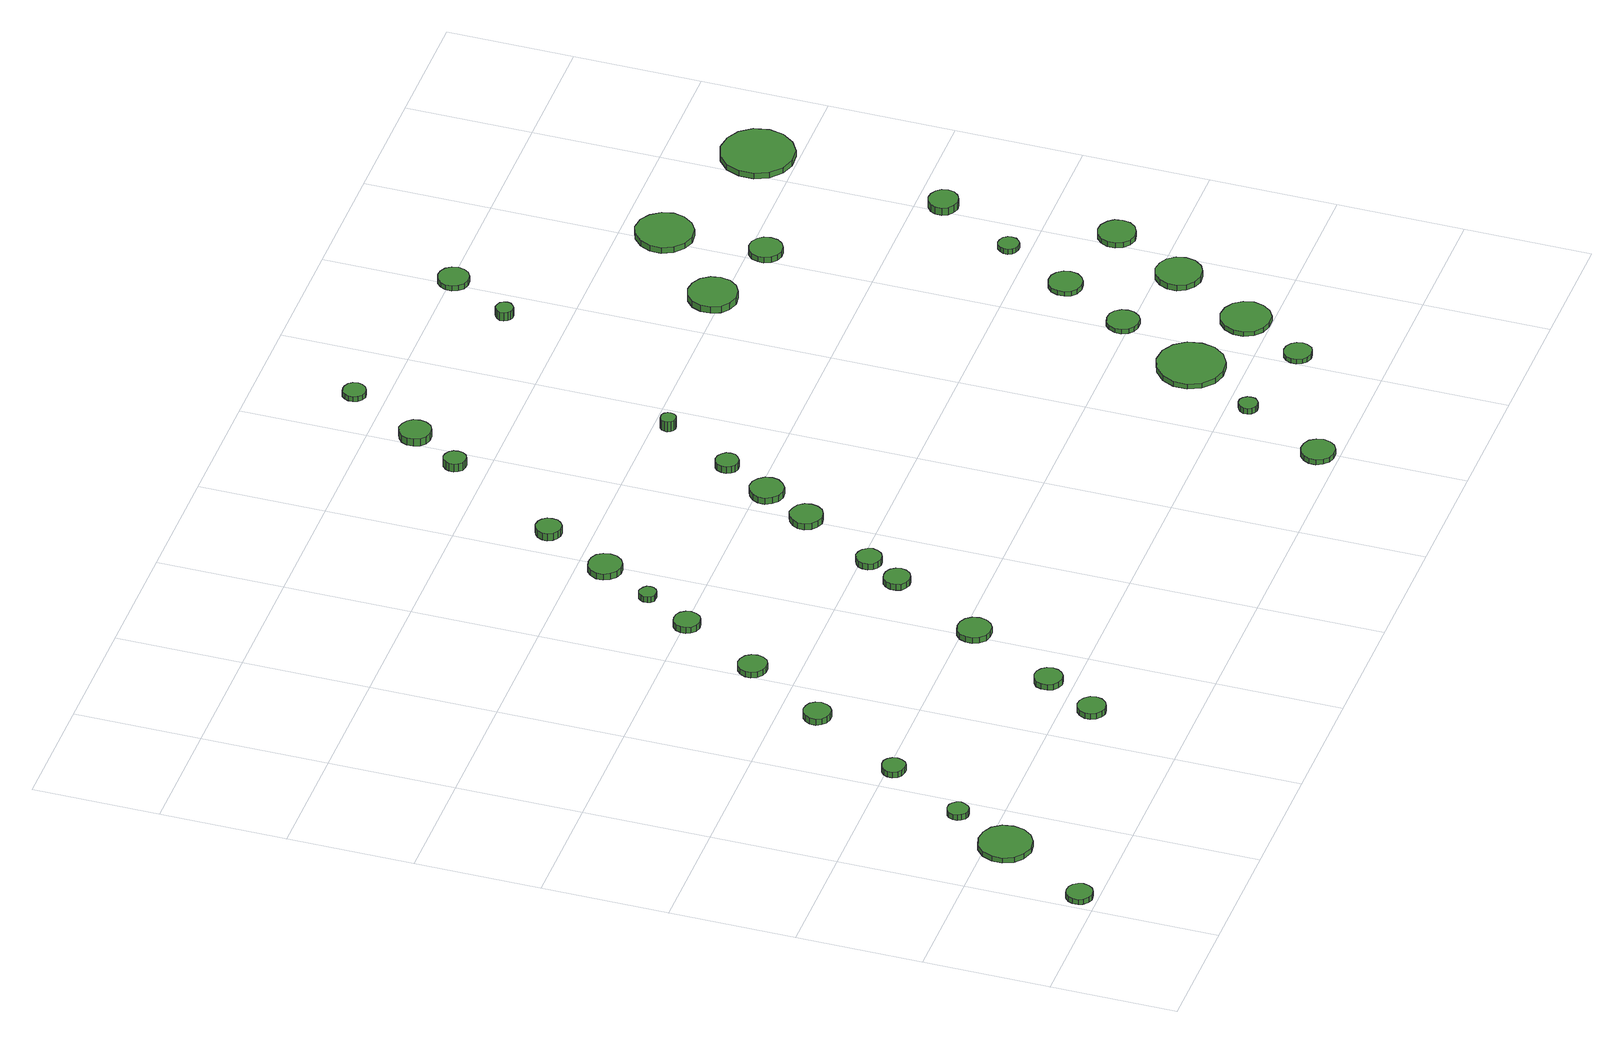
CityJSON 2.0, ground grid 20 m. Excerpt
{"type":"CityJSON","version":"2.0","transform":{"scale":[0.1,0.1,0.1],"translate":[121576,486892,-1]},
"CityObjects":{
"tree1":{"type":"SolitaryVegetationObject","attributes":{"function":"something"},"geometry":[{"type":"MultiSurface","lod":"1","boundaries":[[[0,1,2,3,4,5,6,7,8,9,10,11,12,13,14]],[[15,16,17,18,19,20,21,22,23,24,25,26,27,28,29]],[[0,29,28,1]],[[1,28,27,2]],[[2,27,26,3]],[[3,26,25,4]],[[4,25,24,5]],[[5,24,23,6]],[[6,23,22,7]],[[7,22,21,8]],[[8,21,20,9]],[[9,20,19,10]],[[10,19,18,11]],[[11,18,17,12]],[[12,17,16,13]],[[13,16,15,14]],[[14,15,29,0]]]}]},
"tree2":{"type":"SolitaryVegetationObject","attributes":{"function":"something"},"geometry":[{"type":"MultiSurface","lod":"1","boundaries":[[[30,31,32,33,34,35,36,37,38,39,40,41,42,43,44]],[[45,46,47,48,49,50,51,52,53,54,55,56,57,58,59]],[[30,59,58,31]],[[31,58,57,32]],[[32,57,56,33]],[[33,56,55,34]],[[34,55,54,35]],[[35,54,53,36]],[[36,53,52,37]],[[37,52,51,38]],[[38,51,50,39]],[[39,50,49,40]],[[40,49,48,41]],[[41,48,47,42]],[[42,47,46,43]],[[43,46,45,44]],[[44,45,59,30]]]}]},
"tree3":{"type":"SolitaryVegetationObject","attributes":{"function":"something"},"geometry":[{"type":"MultiSurface","lod":"1","boundaries":[[[60,61,62,63,64,65,66,67,68,69,70,71,72,73,74]],[[75,76,77,78,79,80,81,82,83,84,85,86,87,88,89]],[[60,89,88,61]],[[61,88,87,62]],[[62,87,86,63]],[[63,86,85,64]],[[64,85,84,65]],[[65,84,83,66]],[[66,83,82,67]],[[67,82,81,68]],[[68,81,80,69]],[[69,80,79,70]],[[70,79,78,71]],[[71,78,77,72]],[[72,77,76,73]],[[73,76,75,74]],[[74,75,89,60]]]}]},
"tree4":{"type":"SolitaryVegetationObject","attributes":{"function":"something"},"geometry":[{"type":"MultiSurface","lod":"1","boundaries":[[[90,91,92,93,94,95,96,97,98,99,100,101,102,103,104]],[[105,106,107,108,109,110,111,112,113,114,115,116,117,118,119]],[[90,119,118,91]],[[91,118,117,92]],[[92,117,116,93]],[[93,116,115,94]],[[94,115,114,95]],[[95,114,113,96]],[[96,113,112,97]],[[97,112,111,98]],[[98,111,110,99]],[[99,110,109,100]],[[100,109,108,101]],[[101,108,107,102]],[[102,107,106,103]],[[103,106,105,104]],[[104,105,119,90]]]}]},
"tree5":{"type":"SolitaryVegetationObject","attributes":{"function":"something"},"geometry":[{"type":"MultiSurface","lod":"1","boundaries":[[[120,121,122,123,124,125,126,127,128,129,130,131,132,133,134]],[[135,136,137,138,139,140,141,142,143,144,145,146,147,148,149]],[[120,149,148,121]],[[121,148,147,122]],[[122,147,146,123]],[[123,146,145,124]],[[124,145,144,125]],[[125,144,143,126]],[[126,143,142,127]],[[127,142,141,128]],[[128,141,140,129]],[[129,140,139,130]],[[130,139,138,131]],[[131,138,137,132]],[[132,137,136,133]],[[133,136,135,134]],[[134,135,149,120]]]}]},
"tree6":{"type":"SolitaryVegetationObject","attributes":{"function":"something"},"geometry":[{"type":"MultiSurface","lod":"1","boundaries":[[[150,151,152,153,154,155,156,157,158,159,160,161,162,163,164]],[[165,166,167,168,169,170,171,172,173,174,175,176,177,178,179]],[[150,179,178,151]],[[151,178,177,152]],[[152,177,176,153]],[[153,176,175,154]],[[154,175,174,155]],[[155,174,173,156]],[[156,173,172,157]],[[157,172,171,158]],[[158,171,170,159]],[[159,170,169,160]],[[160,169,168,161]],[[161,168,167,162]],[[162,167,166,163]],[[163,166,165,164]],[[164,165,179,150]]]}]},
"tree7":{"type":"SolitaryVegetationObject","attributes":{"function":"something"},"geometry":[{"type":"MultiSurface","lod":"1","boundaries":[[[180,181,182,183,184,185,186,187,188,189,190,191,192,193,194]],[[195,196,197,198,199,200,201,202,203,204,205,206,207,208,209]],[[180,209,208,181]],[[181,208,207,182]],[[182,207,206,183]],[[183,206,205,184]],[[184,205,204,185]],[[185,204,203,186]],[[186,203,202,187]],[[187,202,201,188]],[[188,201,200,189]],[[189,200,199,190]],[[190,199,198,191]],[[191,198,197,192]],[[192,197,196,193]],[[193,196,195,194]],[[194,195,209,180]]]}]},
"tree8":{"type":"SolitaryVegetationObject","attributes":{"function":"something"},"geometry":[{"type":"MultiSurface","lod":"1","boundaries":[[[210,211,212,213,214,215,216,217,218,219,220,221,222,223,224]],[[225,226,227,228,229,230,231,232,233,234,235,236,237,238,239]],[[210,239,238,211]],[[211,238,237,212]],[[212,237,236,213]],[[213,236,235,214]],[[214,235,234,215]],[[215,234,233,216]],[[216,233,232,217]],[[217,232,231,218]],[[218,231,230,219]],[[219,230,229,220]],[[220,229,228,221]],[[221,228,227,222]],[[222,227,226,223]],[[223,226,225,224]],[[224,225,239,210]]]}]},
"tree9":{"type":"SolitaryVegetationObject","attributes":{"function":"something"},"geometry":[{"type":"MultiSurface","lod":"1","boundaries":[[[240,241,242,243,244,245,246,247,248,249,250,251,252,253,254]],[[255,256,257,258,259,260,261,262,263,264,265,266,267,268,269]],[[240,269,268,241]],[[241,268,267,242]],[[242,267,266,243]],[[243,266,265,244]],[[244,265,264,245]],[[245,264,263,246]],[[246,263,262,247]],[[247,262,261,248]],[[248,261,260,249]],[[249,260,259,250]],[[250,259,258,251]],[[251,258,257,252]],[[252,257,256,253]],[[253,256,255,254]],[[254,255,269,240]]]}]},
"tree10":{"type":"SolitaryVegetationObject","attributes":{"function":"something"},"geometry":[{"type":"MultiSurface","lod":"1","boundaries":[[[270,271,272,273,274,275,276,277,278,279,280,281,282,283,284]],[[285,286,287,288,289,290,291,292,293,294,295,296,297,298,299]],[[270,299,298,271]],[[271,298,297,272]],[[272,297,296,273]],[[273,296,295,274]],[[274,295,294,275]],[[275,294,293,276]],[[276,293,292,277]],[[277,292,291,278]],[[278,291,290,279]],[[279,290,289,280]],[[280,289,288,281]],[[281,288,287,282]],[[282,287,286,283]],[[283,286,285,284]],[[284,285,299,270]]]}]},
"tree11":{"type":"SolitaryVegetationObject","attributes":{"function":"something"},"geometry":[{"type":"MultiSurface","lod":"1","boundaries":[[[300,301,302,303,304,305,306,307,308,309,310,311,312,313,314]],[[315,316,317,318,319,320,321,322,323,324,325,326,327,328,329]],[[300,329,328,301]],[[301,328,327,302]],[[302,327,326,303]],[[303,326,325,304]],[[304,325,324,305]],[[305,324,323,306]],[[306,323,322,307]],[[307,322,321,308]],[[308,321,320,309]],[[309,320,319,310]],[[310,319,318,311]],[[311,318,317,312]],[[312,317,316,313]],[[313,316,315,314]],[[314,315,329,300]]]}]},
"tree12":{"type":"SolitaryVegetationObject","attributes":{"function":"something"},"geometry":[{"type":"MultiSurface","lod":"1","boundaries":[[[330,331,332,333,334,335,336,337,338,339,340,341,342,343,344]],[[345,346,347,348,349,350,351,352,353,354,355,356,357,358,359]],[[330,359,358,331]],[[331,358,357,332]],[[332,357,356,333]],[[333,356,355,334]],[[334,355,354,335]],[[335,354,353,336]],[[336,353,352,337]],[[337,352,351,338]],[[338,351,350,339]],[[339,350,349,340]],[[340,349,348,341]],[[341,348,347,342]],[[342,347,346,343]],[[343,346,345,344]],[[344,345,359,330]]]}]},
"tree13":{"type":"SolitaryVegetationObject","attributes":{"function":"something"},"geometry":[{"type":"MultiSurface","lod":"1","boundaries":[[[360,361,362,363,364,365,366,367,368,369,370,371,372,373,374]],[[375,376,377,378,379,380,381,382,383,384,385,386,387,388,389]],[[360,389,388,361]],[[361,388,387,362]],[[362,387,386,363]],[[363,386,385,364]],[[364,385,384,365]],[[365,384,383,366]],[[366,383,382,367]],[[367,382,381,368]],[[368,381,380,369]],[[369,380,379,370]],[[370,379,378,371]],[[371,378,377,372]],[[372,377,376,373]],[[373,376,375,374]],[[374,375,389,360]]]}]},
"tree14":{"type":"SolitaryVegetationObject","attributes":{"function":"something"},"geometry":[{"type":"MultiSurface","lod":"1","boundaries":[[[390,391,392,393,394,395,396,397,398,399,400,401,402,403,404]],[[405,406,407,408,409,410,411,412,413,414,415,416,417,418,419]],[[390,419,418,391]],[[391,418,417,392]],[[392,417,416,393]],[[393,416,415,394]],[[394,415,414,395]],[[395,414,413,396]],[[396,413,412,397]],[[397,412,411,398]],[[398,411,410,399]],[[399,410,409,400]],[[400,409,408,401]],[[401,408,407,402]],[[402,407,406,403]],[[403,406,405,404]],[[404,405,419,390]]]}]},
"tree15":{"type":"SolitaryVegetationObject","attributes":{"function":"something"},"geometry":[{"type":"MultiSurface","lod":"1","boundaries":[[[420,421,422,423,424,425,426,427,428,429,430,431,432,433,434]],[[435,436,437,438,439,440,441,442,443,444,445,446,447,448,449]],[[420,449,448,421]],[[421,448,447,422]],[[422,447,446,423]],[[423,446,445,424]],[[424,445,444,425]],[[425,444,443,426]],[[426,443,442,427]],[[427,442,441,428]],[[428,441,440,429]],[[429,440,439,430]],[[430,439,438,431]],[[431,438,437,432]],[[432,437,436,433]],[[433,436,435,434]],[[434,435,449,420]]]}]},
"tree16":{"type":"SolitaryVegetationObject","attributes":{"function":"something"},"geometry":[{"type":"MultiSurface","lod":"1","boundaries":[[[450,451,452,453,454,455,456,457,458,459,460,461,462,463,464]],[[465,466,467,468,469,470,471,472,473,474,475,476,477,478,479]],[[450,479,478,451]],[[451,478,477,452]],[[452,477,476,453]],[[453,476,475,454]],[[454,475,474,455]],[[455,474,473,456]],[[456,473,472,457]],[[457,472,471,458]],[[458,471,470,459]],[[459,470,469,460]],[[460,469,468,461]],[[461,468,467,462]],[[462,467,466,463]],[[463,466,465,464]],[[464,465,479,450]]]}]},
"tree17":{"type":"SolitaryVegetationObject","attributes":{"function":"something"},"geometry":[{"type":"MultiSurface","lod":"1","boundaries":[[[480,481,482,483,484,485,486,487,488,489,490,491,492,493,494]],[[495,496,497,498,499,500,501,502,503,504,505,506,507,508,509]],[[480,509,508,481]],[[481,508,507,482]],[[482,507,506,483]],[[483,506,505,484]],[[484,505,504,485]],[[485,504,503,486]],[[486,503,502,487]],[[487,502,501,488]],[[488,501,500,489]],[[489,500,499,490]],[[490,499,498,491]],[[491,498,497,492]],[[492,497,496,493]],[[493,496,495,494]],[[494,495,509,480]]]}]},
"tree18":{"type":"SolitaryVegetationObject","attributes":{"function":"something"},"geometry":[{"type":"MultiSurface","lod":"1","boundaries":[[[510,511,512,513,514,515,516,517,518,519,520,521,522,523,524]],[[525,526,527,528,529,530,531,532,533,534,535,536,537,538,539]],[[510,539,538,511]],[[511,538,537,512]],[[512,537,536,513]],[[513,536,535,514]],[[514,535,534,515]],[[515,534,533,516]],[[516,533,532,517]],[[517,532,531,518]],[[518,531,530,519]],[[519,530,529,520]],[[520,529,528,521]],[[521,528,527,522]],[[522,527,526,523]],[[523,526,525,524]],[[524,525,539,510]]]}]},
"tree19":{"type":"SolitaryVegetationObject","attributes":{"function":"something"},"geometry":[{"type":"MultiSurface","lod":"1","boundaries":[[[540,541,542,543,544,545,546,547,548,549,550,551,552,553,554]],[[555,556,557,558,559,560,561,562,563,564,565,566,567,568,569]],[[540,569,568,541]],[[541,568,567,542]],[[542,567,566,543]],[[543,566,565,544]],[[544,565,564,545]],[[545,564,563,546]],[[546,563,562,547]],[[547,562,561,548]],[[548,561,560,549]],[[549,560,559,550]],[[550,559,558,551]],[[551,558,557,552]],[[552,557,556,553]],[[553,556,555,554]],[[554,555,569,540]]]}]},
"tree20":{"type":"SolitaryVegetationObject","attributes":{"function":"something"},"geometry":[{"type":"MultiSurface","lod":"1","boundaries":[[[570,571,572,573,574,575,576,577,578,579,580,581,582,583,584]],[[585,586,587,588,589,590,591,592,593,594,595,596,597,598,599]],[[570,599,598,571]],[[571,598,597,572]],[[572,597,596,573]],[[573,596,595,574]],[[574,595,594,575]],[[575,594,593,576]],[[576,593,592,577]],[[577,592,591,578]],[[578,591,590,579]],[[579,590,589,580]],[[580,589,588,581]],[[581,588,587,582]],[[582,587,586,583]],[[583,586,585,584]],[[584,585,599,570]]]}]},
"tree21":{"type":"SolitaryVegetationObject","attributes":{"function":"something"},"geometry":[{"type":"MultiSurface","lod":"1","boundaries":[[[600,601,602,603,604,605,606,607,608,609,610,611,612,613,614]],[[615,616,617,618,619,620,621,622,623,624,625,626,627,628,629]],[[600,629,628,601]],[[601,628,627,602]],[[602,627,626,603]],[[603,626,625,604]],[[604,625,624,605]],[[605,624,623,606]],[[606,623,622,607]],[[607,622,621,608]],[[608,621,620,609]],[[609,620,619,610]],[[610,619,618,611]],[[611,618,617,612]],[[612,617,616,613]],[[613,616,615,614]],[[614,615,629,600]]]}]},
"tree22":{"type":"SolitaryVegetationObject","attributes":{"function":"something"},"geometry":[{"type":"MultiSurface","lod":"1","boundaries":[[[630,631,632,633,634,635,636,637,638,639,640,641,642,643,644]],[[645,646,647,648,649,650,651,652,653,654,655,656,657,658,659]],[[630,659,658,631]],[[631,658,657,632]],[[632,657,656,633]],[[633,656,655,634]],[[634,655,654,635]],[[635,654,653,636]],[[636,653,652,637]],[[637,652,651,638]],[[638,651,650,639]],[[639,650,649,640]],[[640,649,648,641]],[[641,648,647,642]],[[642,647,646,643]],[[643,646,645,644]],[[644,645,659,630]]]}]},
"tree23":{"type":"SolitaryVegetationObject","attributes":{"function":"something"},"geometry":[{"type":"MultiSurface","lod":"1","boundaries":[[[660,661,662,663,664,665,666,667,668,669,670,671,672,673,674]],[[675,676,677,678,679,680,681,682,683,684,685,686,687,688,689]],[[660,689,688,661]],[[661,688,687,662]],[[662,687,686,663]],[[663,686,685,664]],[[664,685,684,665]],[[665,684,683,666]],[[666,683,682,667]],[[667,682,681,668]],[[668,681,680,669]],[[669,680,679,670]],[[670,679,678,671]],[[671,678,677,672]],[[672,677,676,673]],[[673,676,675,674]],[[674,675,689,660]]]}]},
"tree24":{"type":"SolitaryVegetationObject","attributes":{"function":"something"},"geometry":[{"type":"MultiSurface","lod":"1","boundaries":[[[690,691,692,693,694,695,696,697,698,699,700,701,702,703,704]],[[705,706,707,708,709,710,711,712,713,714,715,716,717,718,719]],[[690,719,718,691]],[[691,718,717,692]],[[692,717,716,693]],[[693,716,715,694]],[[694,715,714,695]],[[695,714,713,696]],[[696,713,712,697]],[[697,712,711,698]],[[698,711,710,699]],[[699,710,709,700]],[[700,709,708,701]],[[701,708,707,702]],[[702,707,706,703]],[[703,706,705,704]],[[704,705,719,690]]]}]},
"tree25":{"type":"SolitaryVegetationObject","attributes":{"function":"something"},"geometry":[{"type":"MultiSurface","lod":"1","boundaries":[[[720,721,722,723,724,725,726,727,728,729,730,731,732,733,734]],[[735,736,737,738,739,740,741,742,743,744,745,746,747,748,749]],[[720,749,748,721]],[[721,748,747,722]],[[722,747,746,723]],[[723,746,745,724]],[[724,745,744,725]],[[725,744,743,726]],[[726,743,742,727]],[[727,742,741,728]],[[728,741,740,729]],[[729,740,739,730]],[[730,739,738,731]],[[731,738,737,732]],[[732,737,736,733]],[[733,736,735,734]],[[734,735,749,720]]]}]},
"tree26":{"type":"SolitaryVegetationObject","attributes":{"function":"something"},"geometry":[{"type":"MultiSurface","lod":"1","boundaries":[[[750,751,752,753,754,755,756,757,758,759,760,761,762,763,764]],[[765,766,767,768,769,770,771,772,773,774,775,776,777,778,779]],[[750,779,778,751]],[[751,778,777,752]],[[752,777,776,753]],[[753,776,775,754]],[[754,775,774,755]],[[755,774,773,756]],[[756,773,772,757]],[[757,772,771,758]],[[758,771,770,759]],[[759,770,769,760]],[[760,769,768,761]],[[761,768,767,762]],[[762,767,766,763]],[[763,766,765,764]],[[764,765,779,750]]]}]},
"tree27":{"type":"SolitaryVegetationObject","attributes":{"function":"something"},"geometry":[{"type":"MultiSurface","lod":"1","boundaries":[[[780,781,782,783,784,785,786,787,788,789,790,791,792,793,794]],[[795,796,797,798,799,800,801,802,803,804,805,806,807,808,809]],[[780,809,808,781]],[[781,808,807,782]],[[782,807,806,783]],[[783,806,805,784]],[[784,805,804,785]],[[785,804,803,786]],[[786,803,802,787]],[[787,802,801,788]],[[788,801,800,789]],[[789,800,799,790]],[[790,799,798,791]],[[791,798,797,792]],[[792,797,796,793]],[[793,796,795,794]],[[794,795,809,780]]]}]},
"tree28":{"type":"SolitaryVegetationObject","attributes":{"function":"something"},"geometry":[{"type":"MultiSurface","lod":"1","boundaries":[[[810,811,812,813,814,815,816,817,818,819,820,821,822,823,824]],[[825,826,827,828,829,830,831,832,833,834,835,836,837,838,839]],[[810,839,838,811]],[[811,838,837,812]],[[812,837,836,813]],[[813,836,835,814]],[[814,835,834,815]],[[815,834,833,816]],[[816,833,832,817]],[[817,832,831,818]],[[818,831,830,819]],[[819,830,829,820]],[[820,829,828,821]],[[821,828,827,822]],[[822,827,826,823]],[[823,826,825,824]],[[824,825,839,810]]]}]},
"tree29":{"type":"SolitaryVegetationObject","attributes":{"function":"something"},"geometry":[{"type":"MultiSurface","lod":"1","boundaries":[[[840,841,842,843,844,845,846,847,848,849,850,851,852,853,854]],[[855,856,857,858,859,860,861,862,863,864,865,866,867,868,869]],[[840,869,868,841]],[[841,868,867,842]],[[842,867,866,843]],[[843,866,865,844]],[[844,865,864,845]],[[845,864,863,846]],[[846,863,862,847]],[[847,862,861,848]],[[848,861,860,849]],[[849,860,859,850]],[[850,859,858,851]],[[851,858,857,852]],[[852,857,856,853]],[[853,856,855,854]],[[854,855,869,840]]]}]},
"tree30":{"type":"SolitaryVegetationObject","attributes":{"function":"something"},"geometry":[{"type":"MultiSurface","lod":"1","boundaries":[[[870,871,872,873,874,875,876,877,878,879,880,881,882,883,884]],[[885,886,887,888,889,890,891,892,893,894,895,896,897,898,899]],[[870,899,898,871]],[[871,898,897,872]],[[872,897,896,873]],[[873,896,895,874]],[[874,895,894,875]],[[875,894,893,876]],[[876,893,892,877]],[[877,892,891,878]],[[878,891,890,879]],[[879,890,889,880]],[[880,889,888,881]],[[881,888,887,882]],[[882,887,886,883]],[[883,886,885,884]],[[884,885,899,870]]]}]},
"tree31":{"type":"SolitaryVegetationObject","attributes":{"function":"something"},"geometry":[{"type":"MultiSurface","lod":"1","boundaries":[[[900,901,902,903,904,905,906,907,908,909,910,911,912,913,914]],[[915,916,917,918,919,920,921,922,923,924,925,926,927,928,929]],[[900,929,928,901]],[[901,928,927,902]],[[902,927,926,903]],[[903,926,925,904]],[[904,925,924,905]],[[905,924,923,906]],[[906,923,922,907]],[[907,922,921,908]],[[908,921,920,909]],[[909,920,919,910]],[[910,919,918,911]],[[911,918,917,912]],[[912,917,916,913]],[[913,916,915,914]],[[914,915,929,900]]]}]},
"tree32":{"type":"SolitaryVegetationObject","attributes":{"function":"something"},"geometry":[{"type":"MultiSurface","lod":"1","boundaries":[[[930,931,932,933,934,935,936,937,938,939,940,941,942,943,944]],[[945,946,947,948,949,950,951,952,953,954,955,956,957,958,959]],[[930,959,958,931]],[[931,958,957,932]],[[932,957,956,933]],[[933,956,955,934]],[[934,955,954,935]],[[935,954,953,936]],[[936,953,952,937]],[[937,952,951,938]],[[938,951,950,939]],[[939,950,949,940]],[[940,949,948,941]],[[941,948,947,942]],[[942,947,946,943]],[[943,946,945,944]],[[944,945,959,930]]]}]},
"tree33":{"type":"SolitaryVegetationObject","attributes":{"function":"something"},"geometry":[{"type":"MultiSurface","lod":"1","boundaries":[[[960,961,962,963,964,965,966,967,968,969,970,971,972,973,974]],[[975,976,977,978,979,980,981,982,983,984,985,986,987,988,989]],[[960,989,988,961]],[[961,988,987,962]],[[962,987,986,963]],[[963,986,985,964]],[[964,985,984,965]],[[965,984,983,966]],[[966,983,982,967]],[[967,982,981,968]],[[968,981,980,969]],[[969,980,979,970]],[[970,979,978,971]],[[971,978,977,972]],[[972,977,976,973]],[[973,976,975,974]],[[974,975,989,960]]]}]},
"tree34":{"type":"SolitaryVegetationObject","attributes":{"function":"something"},"geometry":[{"type":"MultiSurface","lod":"1","boundaries":[[[990,991,992,993,994,995,996,997,998,999,1000,1001,1002,1003,1004]],[[1005,1006,1007,1008,1009,1010,1011,1012,1013,1014,1015,1016,1017,1018,1019]],[[990,1019,1018,991]],[[991,1018,1017,992]],[[992,1017,1016,993]],[[993,1016,1015,994]],[[994,1015,1014,995]],[[995,1014,1013,996]],[[996,1013,1012,997]],[[997,1012,1011,998]],[[998,1011,1010,999]],[[999,1010,1009,1000]],[[1000,1009,1008,1001]],[[1001,1008,1007,1002]],[[1002,1007,1006,1003]],[[1003,1006,1005,1004]],[[1004,1005,1019,990]]]}]},
"tree35":{"type":"SolitaryVegetationObject","attributes":{"function":"something"},"geometry":[{"type":"MultiSurface","lod":"1","boundaries":[[[1020,1021,1022,1023,1024,1025,1026,1027,1028,1029,1030,1031,1032,1033,1034]],[[1035,1036,1037,1038,1039,1040,1041,1042,1043,1044,1045,1046,1047,1048,1049]],[[1020,1049,1048,1021]],[[1021,1048,1047,1022]],[[1022,1047,1046,1023]],[[1023,1046,1045,1024]],[[1024,1045,1044,1025]],[[1025,1044,1043,1026]],[[1026,1043,1042,1027]],[[1027,1042,1041,1028]],[[1028,1041,1040,1029]],[[1029,1040,1039,1030]],[[1030,1039,1038,1031]],[[1031,1038,1037,1032]],[[1032,1037,1036,1033]],[[1033,1036,1035,1034]],[[1034,1035,1049,1020]]]}]},
"tree36":{"type":"SolitaryVegetationObject","attributes":{"function":"something"},"geometry":[{"type":"MultiSurface","lod":"1","boundaries":[[[1050,1051,1052,1053,1054,1055,1056,1057,1058,1059,1060,1061,1062,1063,1064]],[[1065,1066,1067,1068,1069,1070,1071,1072,1073,1074,1075,1076,1077,1078,1079]],[[1050,1079,1078,1051]],[[1051,1078,1077,1052]],[[1052,1077,1076,1053]],[[1053,1076,1075,1054]],[[1054,1075,1074,1055]],[[1055,1074,1073,1056]],[[1056,1073,1072,1057]],[[1057,1072,1071,1058]],[[1058,1071,1070,1059]],[[1059,1070,1069,1060]],[[1060,1069,1068,1061]],[[1061,1068,1067,1062]],[[1062,1067,1066,1063]],[[1063,1066,1065,1064]],[[1064,1065,1079,1050]]]}]},
"tree37":{"type":"SolitaryVegetationObject","attributes":{"function":"something"},"geometry":[{"type":"MultiSurface","lod":"1","boundaries":[[[1080,1081,1082,1083,1084,1085,1086,1087,1088,1089,1090,1091,1092,1093,1094]],[[1095,1096,1097,1098,1099,1100,1101,1102,1103,1104,1105,1106,1107,1108,1109]],[[1080,1109,1108,1081]],[[1081,1108,1107,1082]],[[1082,1107,1106,1083]],[[1083,1106,1105,1084]],[[1084,1105,1104,1085]],[[1085,1104,1103,1086]],[[1086,1103,1102,1087]],[[1087,1102,1101,1088]],[[1088,1101,1100,1089]],[[1089,1100,1099,1090]],[[1090,1099,1098,1091]],[[1091,1098,1097,1092]],[[1092,1097,1096,1093]],[[1093,1096,1095,1094]],[[1094,1095,1109,1080]]]}]},
"tree38":{"type":"SolitaryVegetationObject","attributes":{"function":"something"}},
"tree39":{"type":"SolitaryVegetationObject","attributes":{"function":"something"},"geometry":[{"type":"MultiSurface","lod":"1","boundaries":[[[1110,1111,1112,1113,1114,1115,1116,1117,1118,1119,1120,1121,1122,1123,1124]],[[1125,1126,1127,1128,1129,1130,1131,1132,1133,1134,1135,1136,1137,1138,1139]],[[1110,1139,1138,1111]],[[1111,1138,1137,1112]],[[1112,1137,1136,1113]],[[1113,1136,1135,1114]],[[1114,1135,1134,1115]],[[1115,1134,1133,1116]],[[1116,1133,1132,1117]],[[1117,1132,1131,1118]],[[1118,1131,1130,1119]],[[1119,1130,1129,1120]],[[1120,1129,1128,1121]],[[1121,1128,1127,1122]],[[1122,1127,1126,1123]],[[1123,1126,1125,1124]],[[1124,1125,1139,1110]]]}]},
"tree40":{"type":"SolitaryVegetationObject","attributes":{"function":"something"},"geometry":[{"type":"MultiSurface","lod":"1","boundaries":[[[1140,1141,1142,1143,1144,1145,1146,1147,1148,1149,1150,1151,1152,1153,1154]],[[1155,1156,1157,1158,1159,1160,1161,1162,1163,1164,1165,1166,1167,1168,1169]],[[1140,1169,1168,1141]],[[1141,1168,1167,1142]],[[1142,1167,1166,1143]],[[1143,1166,1165,1144]],[[1144,1165,1164,1145]],[[1145,1164,1163,1146]],[[1146,1163,1162,1147]],[[1147,1162,1161,1148]],[[1148,1161,1160,1149]],[[1149,1160,1159,1150]],[[1150,1159,1158,1151]],[[1151,1158,1157,1152]],[[1152,1157,1156,1153]],[[1153,1156,1155,1154]],[[1154,1155,1169,1140]]]}]}
},
"vertices":[
[50,29,16],[48,37,16],[43,44,16],[36,48,16],[27,49,16],[19,47,16],[12,41,16],[9,33,16],[9,24,16],[12,17,16],[19,11,16],[27,8,16],[36,9,16],[43,13,16],[48,20,16],[48,20,7],[43,13,7],[36,9,7],[27,8,7],[19,11,7],[12,17,7],[9,24,7],[9,33,7],[12,41,7],[19,47,7],[27,49,7],[36,48,7],[43,44,7],[48,37,7],[50,29,7],
[155,173,16],[152,190,16],[142,204,16],[127,212,16],[110,214,16],[93,209,16],[80,197,16],[73,181,16],[73,164,16],[80,148,16],[93,137,16],[110,131,16],[127,133,16],[142,142,16],[152,156,16],[152,156,7],[142,142,7],[127,133,7],[110,131,7],[93,137,7],[80,148,7],[73,164,7],[73,181,7],[80,197,7],[93,209,7],[110,214,7],[127,212,7],[142,204,7],[152,190,7],[155,173,7],
[188,266,16],[186,273,16],[182,278,16],[176,282,16],[169,282,16],[163,280,16],[158,276,16],[155,269,16],[155,262,16],[158,256,16],[163,251,16],[169,249,16],[176,250,16],[182,253,16],[186,259,16],[186,259,6],[182,253,6],[176,250,6],[169,249,6],[163,251,6],[158,256,6],[155,262,6],[155,269,6],[158,276,6],[163,280,6],[169,282,6],[176,282,6],[182,278,6],[186,273,6],[188,266,6],
[264,391,16],[262,399,16],[258,405,16],[251,409,16],[244,409,16],[236,407,16],[230,402,16],[227,395,16],[227,387,16],[230,380,16],[236,375,16],[244,373,16],[251,373,16],[258,377,16],[262,384,16],[262,384,6],[258,377,6],[251,373,6],[244,373,6],[236,375,6],[230,380,6],[227,387,6],[227,395,6],[230,402,6],[236,407,6],[244,409,6],[251,409,6],[258,405,6],[262,399,6],[264,391,6],
[360,542,17],[358,551,17],[353,558,17],[345,562,17],[336,563,17],[328,560,17],[321,554,17],[317,546,17],[317,537,17],[321,529,17],[328,523,17],[336,520,17],[345,521,17],[353,526,17],[358,533,17],[358,533,6],[353,526,6],[345,521,6],[336,520,6],[328,523,6],[321,529,6],[317,537,6],[317,546,6],[321,554,6],[328,560,6],[336,563,6],[345,562,6],[353,558,6],[358,551,6],[360,542,6],
[502,156,16],[500,165,16],[494,172,16],[486,177,16],[477,178,16],[469,175,16],[462,169,16],[458,160,16],[458,151,16],[462,143,16],[469,137,16],[477,134,16],[486,135,16],[494,139,16],[500,147,16],[500,147,6],[494,139,6],[486,135,6],[477,134,6],[469,137,6],[462,143,6],[458,151,6],[458,160,6],[462,169,6],[469,175,6],[477,178,6],[486,177,6],[494,172,6],[500,165,6],[502,156,6],
[551,240,16],[549,249,16],[544,256,16],[536,261,16],[527,262,16],[518,259,16],[511,253,16],[508,245,16],[508,235,16],[511,227,16],[518,221,16],[527,218,16],[536,219,16],[544,224,16],[549,231,16],[549,231,6],[544,224,6],[536,219,6],[527,218,6],[518,221,6],[511,227,6],[508,235,6],[508,245,6],[511,253,6],[518,259,6],[527,262,6],[536,261,6],[544,256,6],[549,249,6],[551,240,6],
[445,670,16],[443,679,16],[438,687,16],[429,692,16],[420,693,16],[411,690,16],[404,684,16],[400,675,16],[400,666,16],[404,657,16],[411,651,16],[420,648,16],[429,649,16],[438,653,16],[443,661,16],[443,661,6],[438,653,6],[429,649,6],[420,648,6],[411,651,6],[404,657,6],[400,666,6],[400,675,6],[404,684,6],[411,690,6],[420,693,6],[429,692,6],[438,687,6],[443,679,6],[445,670,6],
[637,383,16],[635,394,16],[628,403,16],[619,408,16],[608,409,16],[597,406,16],[589,399,16],[585,389,16],[585,378,16],[589,368,16],[597,360,16],[608,357,16],[619,358,16],[628,363,16],[635,372,16],[635,372,6],[628,363,6],[619,358,6],[608,357,6],[597,360,6],[589,368,6],[585,378,6],[585,389,6],[589,399,6],[597,406,6],[608,409,6],[619,408,6],[628,403,6],[635,394,6],[637,383,6],
[517,798,17],[515,806,17],[510,813,17],[503,817,17],[494,818,17],[486,816,17],[479,810,17],[476,802,17],[476,793,17],[479,786,17],[486,780,17],[494,777,17],[503,778,17],[510,782,17],[515,789,17],[515,789,6],[510,782,6],[503,778,6],[494,777,6],[486,780,6],[479,786,6],[476,793,6],[476,802,6],[479,810,6],[486,816,6],[494,818,6],[503,817,6],[510,813,6],[515,806,6],[517,798,6],
[559,875,16],[558,881,16],[554,885,16],[549,888,16],[544,889,16],[538,887,16],[534,883,16],[532,878,16],[532,872,16],[534,867,16],[538,863,16],[544,862,16],[549,862,16],[554,865,16],[558,870,16],[558,870,6],[554,865,6],[549,862,6],[544,862,6],[538,863,6],[534,867,6],[532,872,6],[532,878,6],[534,883,6],[538,887,6],[544,889,6],[549,888,6],[554,885,6],[558,881,6],[559,875,6],
[717,533,17],[715,541,17],[710,548,17],[702,552,17],[694,553,17],[686,551,17],[679,545,17],[676,537,17],[676,528,17],[679,520,17],[686,515,17],[694,512,17],[702,513,17],[710,517,17],[715,524,17],[715,524,6],[710,517,6],[702,513,6],[694,512,6],[686,515,6],[679,520,6],[676,528,6],[676,537,6],[679,545,6],[686,551,6],[694,553,6],[702,552,6],[710,548,6],[715,541,6],[717,533,6],
[617,957,17],[615,968,17],[609,977,17],[599,982,17],[588,983,17],[578,980,17],[570,973,17],[565,963,17],[565,952,17],[570,942,17],[578,935,17],[588,931,17],[599,932,17],[609,938,17],[615,947,17],[615,947,6],[609,938,6],[599,932,6],[588,931,6],[578,935,6],[570,942,6],[565,952,6],[565,963,6],[570,973,6],[578,980,6],[588,983,6],[599,982,6],[609,977,6],[615,968,6],[617,957,6],
[751,588,17],[749,596,17],[744,603,17],[737,607,17],[729,608,17],[721,605,17],[715,600,17],[712,592,17],[712,584,17],[715,576,17],[721,571,17],[729,568,17],[737,569,17],[744,573,17],[749,580,17],[749,580,6],[744,573,6],[737,569,6],[729,568,6],[721,571,6],[715,576,6],[712,584,6],[712,592,6],[715,600,6],[721,605,6],[729,608,6],[737,607,6],[744,603,6],[749,596,6],[751,588,6],
[672,1066,19],[671,1074,19],[666,1081,19],[659,1085,19],[650,1086,19],[643,1083,19],[637,1078,19],[633,1070,19],[633,1062,19],[637,1054,19],[643,1049,19],[650,1046,19],[659,1047,19],[666,1051,19],[671,1058,19],[671,1058,6],[666,1051,6],[659,1047,6],[650,1046,6],[643,1049,6],[637,1054,6],[633,1062,6],[633,1070,6],[637,1078,6],[643,1083,6],[650,1086,6],[659,1085,6],[666,1081,6],[671,1074,6],[672,1066,6],
[829,710,17],[827,720,17],[821,729,17],[811,734,17],[801,736,17],[791,732,17],[783,725,17],[778,715,17],[778,705,17],[783,695,17],[791,688,17],[801,684,17],[811,686,17],[821,691,17],[827,700,17],[827,700,6],[821,691,6],[811,686,6],[801,684,6],[791,688,6],[783,695,6],[778,705,6],[778,715,6],[783,725,6],[791,732,6],[801,736,6],[811,734,6],[821,729,6],[827,720,6],[829,710,6],
[874,786,17],[872,797,17],[865,806,17],[856,812,17],[845,813,17],[834,809,17],[826,802,17],[821,792,17],[821,781,17],[826,771,17],[834,763,17],[845,760,17],[856,761,17],[865,767,17],[872,776,17],[872,776,6],[865,767,6],[856,761,6],[845,760,6],[834,763,6],[826,771,6],[821,781,6],[821,792,6],[826,802,6],[834,809,6],[845,813,6],[856,812,6],[865,806,6],[872,797,6],[874,786,6],
[788,1252,20],[787,1259,20],[783,1265,20],[776,1269,20],[769,1270,20],[762,1267,20],[757,1262,20],[754,1256,20],[754,1248,20],[757,1242,20],[762,1237,20],[769,1235,20],[776,1235,20],[783,1239,20],[787,1245,20],[787,1245,6],[783,1239,6],[776,1235,6],[769,1235,6],[762,1237,6],[757,1242,6],[754,1248,6],[754,1256,6],[757,1262,6],[762,1267,6],[769,1270,6],[776,1269,6],[783,1265,6],[787,1259,6],[788,1252,6],
[912,864,18],[911,871,18],[906,877,18],[900,881,18],[892,882,18],[885,880,18],[880,875,18],[877,868,18],[877,860,18],[880,853,18],[885,848,18],[892,846,18],[900,847,18],[906,851,18],[911,857,18],[911,857,6],[906,851,6],[900,847,6],[892,846,6],[885,848,6],[880,853,6],[877,860,6],[877,868,6],[880,875,6],[885,880,6],[892,882,6],[900,881,6],[906,877,6],[911,871,6],[912,864,6],
[1222,33,16],[1219,44,16],[1213,53,16],[1203,58,16],[1192,59,16],[1182,56,16],[1174,49,16],[1169,39,16],[1169,28,16],[1174,18,16],[1182,10,16],[1192,7,16],[1203,8,16],[1213,13,16],[1219,22,16],[1219,22,7],[1213,13,7],[1203,8,7],[1192,7,7],[1182,10,7],[1174,18,7],[1169,28,7],[1169,39,7],[1174,49,7],[1182,56,7],[1192,59,7],[1203,58,7],[1213,53,7],[1219,44,7],[1222,33,7],
[846,1331,19],[844,1341,19],[838,1349,19],[829,1354,19],[819,1356,19],[809,1352,19],[801,1345,19],[797,1336,19],[797,1326,19],[801,1316,19],[809,1309,19],[819,1306,19],[829,1307,19],[838,1312,19],[844,1321,19],[844,1321,6],[838,1312,6],[829,1307,6],[819,1306,6],[809,1309,6],[801,1316,6],[797,1326,6],[797,1336,6],[801,1345,6],[809,1352,6],[819,1356,6],[829,1354,6],[838,1349,6],[844,1341,6],[846,1331,6],
[973,978,24],[972,983,24],[969,987,24],[965,990,24],[960,990,24],[955,989,24],[951,985,24],[949,981,24],[949,976,24],[951,971,24],[955,968,24],[960,966,24],[965,967,24],[969,969,24],[972,973,24],[972,973,6],[969,969,6],[965,967,6],[960,966,6],[955,968,6],[951,971,6],[949,976,6],[949,981,6],[951,985,6],[955,989,6],[960,990,6],[965,990,6],[969,987,6],[972,983,6],[973,978,6],
[1288,168,17],[1287,174,17],[1283,180,17],[1278,183,17],[1271,183,17],[1266,181,17],[1261,177,17],[1258,171,17],[1258,165,17],[1261,159,17],[1266,155,17],[1271,153,17],[1278,154,17],[1283,157,17],[1287,162,17],[1287,162,7],[1283,157,7],[1278,154,7],[1271,153,7],[1266,155,7],[1261,159,7],[1258,165,7],[1258,171,7],[1261,177,7],[1266,181,7],[1271,183,7],[1278,183,7],[1283,180,7],[1287,174,7],[1288,168,7],
[910,1449,16],[908,1457,16],[904,1463,16],[897,1466,16],[890,1467,16],[882,1465,16],[877,1460,16],[874,1453,16],[874,1446,16],[877,1439,16],[882,1434,16],[890,1431,16],[897,1432,16],[904,1436,16],[908,1442,16],[908,1442,7],[904,1436,7],[897,1432,7],[890,1431,7],[882,1434,7],[877,1439,7],[874,1446,7],[874,1453,7],[877,1460,7],[882,1465,7],[890,1467,7],[897,1466,7],[904,1463,7],[908,1457,7],[910,1449,7],
[1394,280,17],[1390,302,17],[1377,320,17],[1358,331,17],[1336,333,17],[1315,326,17],[1298,311,17],[1289,291,17],[1289,269,17],[1298,249,17],[1315,234,17],[1336,228,17],[1358,230,17],[1377,241,17],[1390,259,17],[1390,259,8],[1377,241,8],[1358,230,8],[1336,228,8],[1315,234,8],[1298,249,8],[1289,269,8],[1289,291,8],[1298,311,8],[1315,326,8],[1336,333,8],[1358,331,8],[1377,320,8],[1390,302,8],[1394,280,8],
[1444,138,15],[1442,147,15],[1437,154,15],[1429,159,15],[1420,160,15],[1411,157,15],[1404,151,15],[1401,143,15],[1401,134,15],[1404,126,15],[1411,120,15],[1420,117,15],[1429,118,15],[1437,122,15],[1442,130,15],[1442,130,7],[1437,122,7],[1429,118,7],[1420,117,7],[1411,120,7],[1404,126,7],[1401,134,7],[1401,143,7],[1404,151,7],[1411,157,7],[1420,160,7],[1429,159,7],[1437,154,7],[1442,147,7],[1444,138,7],
[1440,411,16],[1438,421,16],[1432,430,16],[1423,435,16],[1412,436,16],[1402,433,16],[1395,426,16],[1390,416,16],[1390,406,16],[1395,396,16],[1402,389,16],[1412,386,16],[1423,387,16],[1432,392,16],[1438,401,16],[1438,401,8],[1432,392,8],[1423,387,8],[1412,386,8],[1402,389,8],[1395,396,8],[1390,406,8],[1390,416,8],[1395,426,8],[1402,433,8],[1412,436,8],[1423,435,8],[1432,430,8],[1438,421,8],[1440,411,8],
[1164,1297,22],[1163,1303,22],[1159,1308,22],[1154,1310,22],[1148,1311,22],[1143,1309,22],[1139,1305,22],[1136,1300,22],[1136,1294,22],[1139,1289,22],[1143,1285,22],[1148,1284,22],[1154,1284,22],[1159,1287,22],[1163,1292,22],[1163,1292,7],[1159,1287,7],[1154,1284,7],[1148,1284,7],[1143,1285,7],[1139,1289,7],[1136,1294,7],[1136,1300,7],[1139,1305,7],[1143,1309,7],[1148,1311,7],[1154,1310,7],[1159,1308,7],[1163,1303,7],[1164,1297,7],
[1519,239,15],[1515,255,15],[1506,268,15],[1492,276,15],[1476,278,15],[1461,273,15],[1449,262,15],[1442,247,15],[1442,231,15],[1449,216,15],[1461,206,15],[1476,201,15],[1492,202,15],[1506,210,15],[1515,223,15],[1515,223,7],[1506,210,7],[1492,202,7],[1476,201,7],[1461,206,7],[1449,216,7],[1442,231,7],[1442,247,7],[1449,262,7],[1461,273,7],[1476,278,7],[1492,276,7],[1506,268,7],[1515,255,7],[1519,239,7],
[1327,1015,18],[1324,1030,18],[1315,1043,18],[1301,1051,18],[1285,1053,18],[1270,1048,18],[1258,1037,18],[1252,1023,18],[1252,1007,18],[1258,992,18],[1270,982,18],[1285,977,18],[1301,979,18],[1315,987,18],[1324,999,18],[1324,999,6],[1315,987,6],[1301,979,6],[1285,977,6],[1270,982,6],[1258,992,6],[1252,1007,6],[1252,1023,6],[1258,1037,6],[1270,1048,6],[1285,1053,6],[1301,1051,6],[1315,1043,6],[1324,1030,6],[1327,1015,6],
[1231,1396,17],[1229,1406,17],[1223,1414,17],[1214,1419,17],[1204,1420,17],[1194,1417,17],[1187,1410,17],[1183,1401,17],[1183,1391,17],[1187,1382,17],[1194,1375,17],[1204,1372,17],[1214,1373,17],[1223,1378,17],[1229,1386,17],[1229,1386,8],[1223,1378,8],[1214,1373,8],[1204,1372,8],[1194,1375,8],[1187,1382,8],[1183,1391,8],[1183,1401,8],[1187,1410,8],[1194,1417,8],[1204,1420,8],[1214,1419,8],[1223,1414,8],[1229,1406,8],[1231,1396,8],
[1507,523,15],[1505,534,15],[1498,543,15],[1489,548,15],[1478,549,15],[1467,546,15],[1459,538,15],[1455,528,15],[1455,517,15],[1459,507,15],[1467,500,15],[1478,497,15],[1489,498,15],[1498,503,15],[1505,512,15],[1505,512,7],[1498,503,7],[1489,498,7],[1478,497,7],[1467,500,7],[1459,507,7],[1455,517,7],[1455,528,7],[1459,538,7],[1467,546,7],[1478,549,7],[1489,548,7],[1498,543,7],[1505,534,7],[1507,523,7],
[1591,369,17],[1588,384,17],[1579,396,17],[1566,403,17],[1551,405,17],[1537,400,17],[1526,390,17],[1520,376,17],[1520,361,17],[1526,348,17],[1537,338,17],[1551,333,17],[1566,335,17],[1579,342,17],[1588,354,17],[1588,354,7],[1579,342,7],[1566,335,7],[1551,333,7],[1537,338,7],[1526,348,7],[1520,361,7],[1520,376,7],[1526,390,7],[1537,400,7],[1551,405,7],[1566,403,7],[1579,396,7],[1588,384,7],[1591,369,7],
[1448,975,16],[1446,986,16],[1440,994,16],[1430,1000,16],[1419,1001,16],[1409,998,16],[1401,990,16],[1397,980,16],[1397,970,16],[1401,960,16],[1409,953,16],[1419,949,16],[1430,950,16],[1440,956,16],[1446,964,16],[1446,964,6],[1440,956,6],[1430,950,6],[1419,949,6],[1409,953,6],[1401,960,6],[1397,970,6],[1397,980,6],[1401,990,6],[1409,998,6],[1419,1001,6],[1430,1000,6],[1440,994,6],[1446,986,6],[1448,975,6],
[1562,634,15],[1561,640,15],[1557,646,15],[1551,649,15],[1544,650,15],[1538,648,15],[1533,643,15],[1530,637,15],[1530,630,15],[1533,624,15],[1538,620,15],[1544,618,15],[1551,618,15],[1557,622,15],[1561,627,15],[1561,627,6],[1557,622,6],[1551,618,6],[1544,618,6],[1538,620,6],[1533,624,6],[1530,630,6],[1530,637,6],[1533,643,6],[1538,648,6],[1544,650,6],[1551,649,6],[1557,646,6],[1561,640,6],[1562,634,6],
[1460,1132,17],[1456,1150,17],[1445,1165,17],[1429,1175,17],[1410,1177,17],[1393,1171,17],[1379,1158,17],[1371,1141,17],[1371,1123,17],[1379,1106,17],[1393,1093,17],[1410,1087,17],[1429,1089,17],[1445,1099,17],[1456,1114,17],[1456,1114,7],[1445,1099,7],[1429,1089,7],[1410,1087,7],[1393,1093,7],[1379,1106,7],[1371,1123,7],[1371,1141,7],[1379,1158,7],[1393,1171,7],[1410,1177,7],[1429,1175,7],[1445,1165,7],[1456,1150,7],[1460,1132,7],
[1653,489,15],[1651,501,15],[1644,510,15],[1633,517,15],[1621,518,15],[1609,514,15],[1600,506,15],[1595,495,15],[1595,482,15],[1600,471,15],[1609,463,15],[1621,459,15],[1633,461,15],[1644,467,15],[1651,477,15],[1651,477,6],[1644,467,6],[1633,461,6],[1621,459,6],[1609,463,6],[1600,471,6],[1595,482,6],[1595,495,6],[1600,506,6],[1609,514,6],[1621,518,6],[1633,517,6],[1644,510,6],[1651,501,6],[1653,489,6],
[1640,759,19],[1638,769,19],[1632,776,19],[1623,781,19],[1614,782,19],[1605,779,19],[1597,773,19],[1593,764,19],[1593,754,19],[1597,745,19],[1605,739,19],[1614,736,19],[1623,737,19],[1632,742,19],[1638,749,19],[1638,749,6],[1632,742,6],[1623,737,6],[1614,736,6],[1605,739,6],[1597,745,6],[1593,754,6],[1593,764,6],[1597,773,6],[1605,779,6],[1614,782,6],[1623,781,6],[1632,776,6],[1638,769,6],[1640,759,6],
[1705,1061,16],[1700,1085,16],[1686,1104,16],[1666,1115,16],[1642,1118,16],[1620,1111,16],[1602,1095,16],[1593,1073,16],[1593,1050,16],[1602,1028,16],[1620,1012,16],[1642,1005,16],[1666,1007,16],[1686,1019,16],[1700,1038,16],[1700,1038,6],[1686,1019,6],[1666,1007,6],[1642,1005,6],[1620,1012,6],[1602,1028,6],[1593,1050,6],[1593,1073,6],[1602,1095,6],[1620,1111,6],[1642,1118,6],[1666,1115,6],[1686,1104,6],[1700,1085,6],[1705,1061,6]
]}
